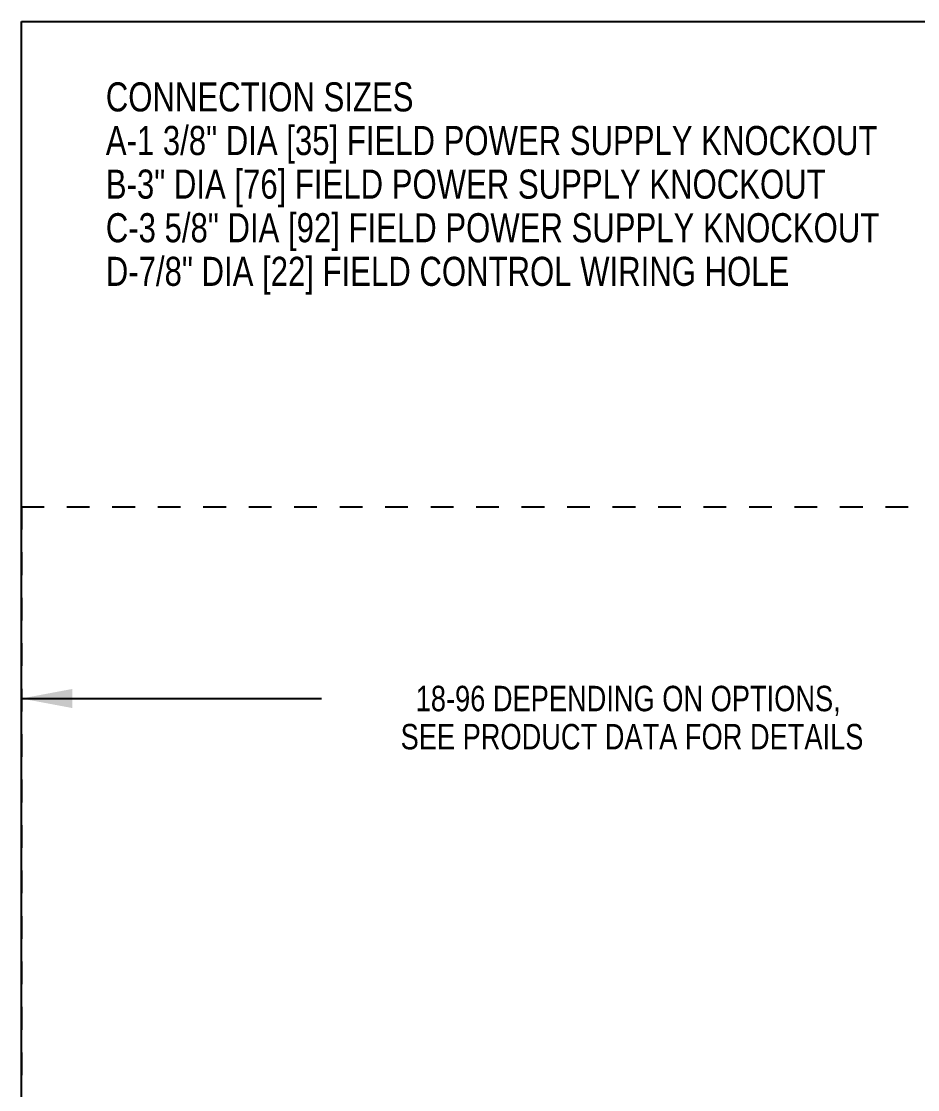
# Model space of a CAD drawing. Extents: x 0 to 325, y 0 to 250.
# Drawn here: x 0 to 70.5, y 166 to 250 of the extents above; entities that cross this region are included whole.
import ezdxf
from ezdxf.enums import TextEntityAlignment as Align

# ---------------------------------------------------------------- set-up
doc = ezdxf.new("R2010")
doc.units = 0
doc.header["$LTSCALE"] = 17.875
doc.linetypes.add('DASHED', pattern=[0.2, 0.1, -0.1])
doc.layers.get('0').update_dxf_attribs({"linetype": 'CONTINUOUS'})
for name, color, linetype in [('NOTES', 1, 'CONTINUOUS'), ('SERVCLEAR', 1, 'CONTINUOUS'), ('SERVCLRDIM', 1, 'CONTINUOUS')]:
    doc.layers.add(name, color=color, linetype=linetype)
doc.styles.get("Standard").update_dxf_attribs({"font": 'txt', "width": 0.8})
doc.dimstyles.get("Standard").update_dxf_attribs({"dimtxt": 0.18, "dimasz": 0.18, "dimexe": 0.18, "dimexo": 0.0625, "dimgap": 0.09, "dimtad": 0, "dimtih": 1, "dimtoh": 1, "dimzin": 0, "dimcen": 0.09, "dimazin": 3, "dimtfac": 1, "dimtofl": 0, "dimtmove": 0, "dimatfit": 3})

# ---------------------------------------------------------------- blocks, each defined once
blk = doc.blocks.new('_FILLED')
at = {"color": 0, "linetype": 'ByBlock'}
blk.add_solid([(0, 0), (-1, 0.1875), (-1, -0.1875)], dxfattribs=at)
blk = doc.blocks.new('*D11')
at = {"layer": 'SERVCLRDIM', "color": 1, "linetype": 'CONTINUOUS'}
for p, q in [((96, 195.758), (96, 198.345)), ((0, 196.758), (23.6, 196.758)), ((96, 196.758), (72.4, 196.758)), ((96, 166.723), (96, 195.758))]:
    blk.add_line(p, q, dxfattribs=at)
at = {"layer": 'SERVCLRDIM', "color": 1, "linetype": 'CONTINUOUS', "xscale": 4, "yscale": 4, "zscale": 4, "rotation": 180}
blk.add_blockref('_FILLED', (0, 196.758), dxfattribs=at)
at = {"layer": 'SERVCLRDIM', "color": 1, "linetype": 'CONTINUOUS', "xscale": 4, "yscale": 4, "zscale": 4}
blk.add_blockref('_FILLED', (96, 196.758), dxfattribs=at)
at = {"layer": 'SERVCLRDIM', "color": 1, "linetype": 'CONTINUOUS', "width": 0.8}
for s, p in [('18-96 DEPENDING ON OPTIONS, ', (48, 195.758)), ('SEE PRODUCT DATA FOR DETAILS', (48, 192.758))]:
    blk.add_text(s, height=2, dxfattribs=at).set_placement(p, align=Align.CENTER)

msp = doc.modelspace()

# ---------------------------------------------------------------- linework, layer by layer
at = {"color": 7, "linetype": 'CONTINUOUS'}
for p, q in [((0, 0), (0, 250)), ((0, 250), (325, 250))]:
    msp.add_line(p, q, dxfattribs=at)
at = {"layer": 'SERVCLEAR', "color": 1, "linetype": 'DASHED'}
for q in [(0, 41.455), (298.02, 211.83)]:
    msp.add_line((0, 211.83), q, dxfattribs=at)

# ---------------------------------------------------------------- texts
at = {"layer": 'NOTES', "color": 1, "linetype": 'CONTINUOUS', "width": 0.8}
for s, p in [('CONNECTION SIZES', (6.637, 242.919)), ('A-1 3/8" DIA [35] FIELD POWER SUPPLY KNOCKOUT', (6.637, 239.49)), ('B-3" DIA [76] FIELD POWER SUPPLY KNOCKOUT', (6.637, 236.061)), ('C-3 5/8" DIA [92] FIELD POWER SUPPLY KNOCKOUT', (6.637, 232.632)), ('D-7/8" DIA [22] FIELD CONTROL WIRING HOLE', (6.637, 229.203))]:
    msp.add_text(s, height=2.286, dxfattribs=at).set_placement(p)

# ---------------------------------------------------------------- dimensions: what is measured, and where the dimension line sits
at = {"layer": 'SERVCLRDIM', "color": 1, "linetype": 'CONTINUOUS'}
dim = msp.add_linear_dim(base=(0, 196.758), p1=(96, 165.136), p2=(0, 211.83), angle=180, dimstyle='Standard', dxfattribs=at)
dim.commit()
dim.dimension.update_dxf_attribs({"geometry": '*D11', "text_midpoint": (48, 195.258), "dimtype": 128})

doc.saveas('drawing.dxf')
